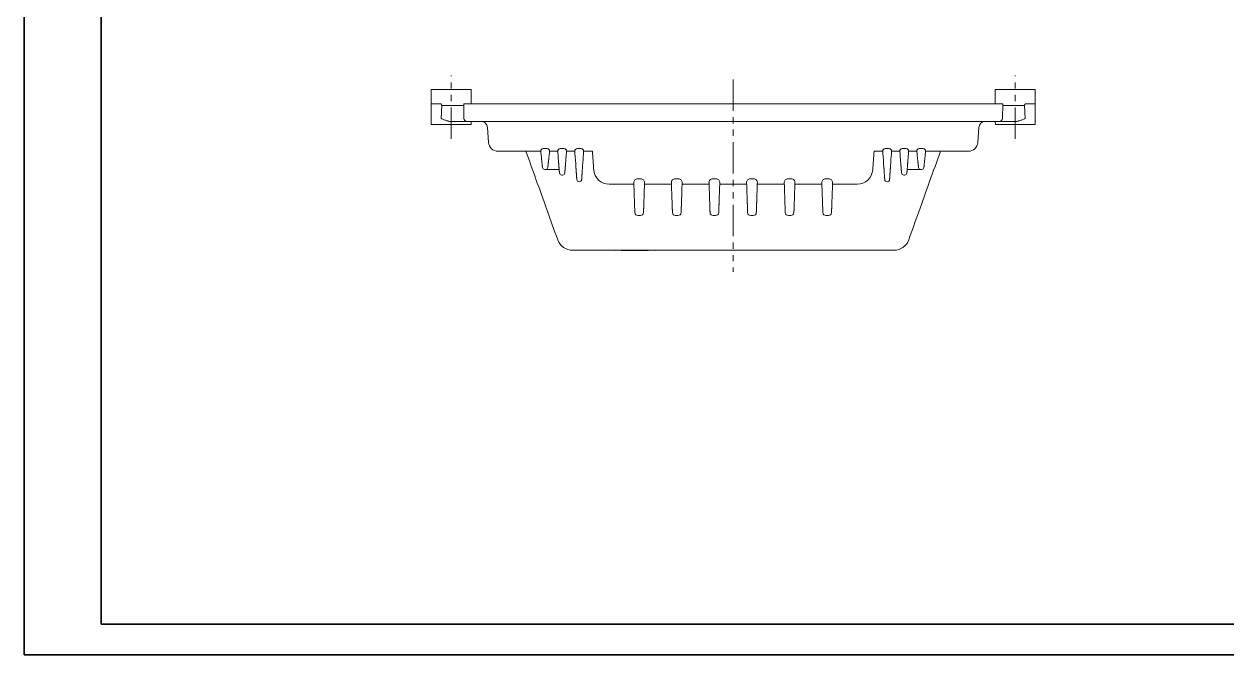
# Model space of a CAD drawing. Extents: x 2195 to 3022, y 1317 to 1901.
# Drawn here: x 2194.8 to 2578.7, y 1316.8 to 1518 of the extents above; entities that cross this region are included whole.
import ezdxf

# ---------------------------------------------------------------- set-up
doc = ezdxf.new("R2010")
doc.units = 0
doc.linetypes.add('PHANTOM', pattern=[20, 10, -2, 2, -2, 2, -2])
doc.layers.get('0').update_dxf_attribs({"lineweight": 13})
doc.layers.add('1', color=7, linetype='Continuous', true_color=0xffffff)
doc.layers.add('171', color=7, linetype='Continuous', true_color=0xffffff)
doc.layers.add('2', color=7, linetype='Continuous', lineweight=13)
doc.layers.add('3', color=7, linetype='Continuous', lineweight=13)

msp = doc.modelspace()

# ---------------------------------------------------------------- linework, layer by layer
for p, q in [((2328.15, 1492.03), (2327.88, 1487.92)), ((2514.07, 1492.03), (2514.34, 1487.92)), ((2360.51, 1478.3), (2361.72, 1478.3)), ((2365.93, 1478.29), (2367.13, 1478.29)), ((2371.38, 1478.29), (2372.58, 1478.29)), ((2469.64, 1478.29), (2470.85, 1478.29)), ((2475.09, 1478.29), (2476.3, 1478.29)), ((2480.51, 1478.3), (2481.72, 1478.3)), ((2390.59, 1468.66), (2391.63, 1468.66)), ((2402.59, 1468.66), (2403.63, 1468.66)), ((2414.59, 1468.66), (2415.63, 1468.66)), ((2426.59, 1468.66), (2427.63, 1468.66)), ((2438.59, 1468.66), (2439.63, 1468.66)), ((2450.59, 1468.66), (2451.63, 1468.66))]:
    msp.add_line(p, q)
for centre, radius, start, end in [((2360.51, 1477.5), 0.8, 89.992, 186), ((2361.72, 1477.5), 0.8, 354, 89.992), ((2365.93, 1477.49), 0.8, 90, 184.5), ((2367.13, 1477.49), 0.8, 355.5, 90), ((2371.38, 1477.49), 0.8, 90, 184), ((2372.58, 1477.49), 0.8, 356, 90), ((2469.64, 1477.49), 0.8, 90, 184), ((2470.85, 1477.49), 0.8, 356, 90), ((2475.09, 1477.49), 0.8, 90, 184.5), ((2476.3, 1477.49), 0.8, 355.5, 90), ((2480.51, 1477.5), 0.8, 90, 186), ((2481.72, 1477.5), 0.8, 354, 90), ((2390.59, 1467.46), 1.2, 90, 182), ((2391.63, 1467.46), 1.2, 358, 90), ((2402.59, 1467.46), 1.2, 90, 182), ((2403.63, 1467.46), 1.2, 358, 90), ((2414.59, 1467.46), 1.2, 90, 182), ((2415.63, 1467.46), 1.2, 358, 90), ((2426.59, 1467.46), 1.2, 90, 182), ((2427.63, 1467.46), 1.2, 358, 90), ((2438.59, 1467.46), 1.2, 90, 182), ((2439.63, 1467.46), 1.2, 358, 90), ((2450.59, 1467.46), 1.2, 90, 182), ((2451.63, 1467.46), 1.2, 358, 90)]:
    msp.add_arc(centre, radius, start, end)
at = {"layer": '1', "linetype": 'Continuous', "lineweight": 18}
for p, q in [((2324.75, 1497.13), (2324.71, 1492.53)), ((2337.47, 1497.13), (2324.75, 1497.13)), ((2337.51, 1492.53), (2337.47, 1497.13)), ((2504.75, 1497.13), (2504.71, 1492.53)), ((2517.47, 1497.13), (2504.75, 1497.13)), ((2517.51, 1492.53), (2517.47, 1497.13)), ((2324.71, 1492.53), (2324.77, 1485.93)), ((2324.71, 1492.53), (2327.86, 1492.53)), ((2334.62, 1492.03), (2328.15, 1492.03)), ((2334.62, 1492.03), (2335.12, 1492.03)), ((2335.11, 1492.53), (2345.11, 1492.53)), ((2335.11, 1492.53), (2335.15, 1487.92)), ((2345.11, 1492.53), (2497.11, 1492.53)), ((2497.11, 1492.53), (2507.11, 1492.53)), ((2507.11, 1492.53), (2507.07, 1487.92)), ((2507.11, 1492.03), (2507.6, 1492.03)), ((2514.07, 1492.03), (2507.6, 1492.03)), ((2517.51, 1492.53), (2514.36, 1492.53)), ((2517.46, 1485.93), (2517.51, 1492.53)), ((2324.77, 1485.93), (2337.46, 1485.93)), ((2336.15, 1486.93), (2331.33, 1486.93)), ((2336.15, 1486.93), (2345.11, 1486.93)), ((2337.46, 1485.93), (2337.46, 1486.93)), ((2497.11, 1486.93), (2345.11, 1486.93)), ((2506.07, 1486.93), (2497.11, 1486.93)), ((2504.76, 1486.93), (2504.77, 1485.93)), ((2504.77, 1485.93), (2517.46, 1485.93)), ((2510.9, 1486.93), (2506.07, 1486.93)), ((2342.74, 1485.07), (2343.08, 1480.22)), ((2499.14, 1480.22), (2499.48, 1485.07)), ((2346.07, 1477.43), (2347.61, 1477.43)), ((2494.61, 1477.43), (2496.15, 1477.43)), ((2365.59, 1471.63), (2361.23, 1471.63)), ((2481, 1471.63), (2476.64, 1471.63)), ((2383.41, 1445.81), (2383.41, 1445.87)), ((2385.38, 1445.84), (2383.41, 1445.81)), ((2385.38, 1445.79), (2385.38, 1445.87)), ((2393.93, 1445.79), (2385.38, 1445.79)), ((2393.93, 1445.79), (2393.93, 1445.87)), ((2395.91, 1445.81), (2393.93, 1445.84)), ((2395.91, 1445.81), (2395.91, 1445.87)), ((2472.41, 1445.87), (2472.41, 1445.87))]:
    msp.add_line(p, q, dxfattribs=at)
for centre, radius, start, end in [((2336.15, 1487.93), 1, 180.5, 270), ((2340.75, 1484.93), 2, 4, 90), ((2501.48, 1484.93), 2, 90, 176), ((2506.07, 1487.93), 1, 270, 359.5), ((2346.07, 1480.43), 3, 184, 270), ((2496.15, 1480.43), 3, 270, 356), ((2361, 1472.38), 0.75, 186, 270), ((2361.23, 1472.38), 0.75, 270, 354), ((2366.42, 1470.58), 0.75, 184.5, 270), ((2366.64, 1470.58), 0.75, 270, 355.5), ((2381.58, 1471.93), 5, 184, 270), ((2460.65, 1471.93), 5, 270, 356), ((2475.59, 1470.58), 0.75, 184.5, 270), ((2475.8, 1470.58), 0.75, 270, 355.5), ((2481, 1472.38), 0.75, 186, 270), ((2481.23, 1472.38), 0.75, 270, 354), ((2371.96, 1468.48), 0.75, 184, 270), ((2372, 1468.48), 0.75, 270, 356), ((2470.23, 1468.48), 0.75, 184, 270), ((2470.27, 1468.48), 0.75, 270, 356), ((2390.73, 1457.93), 1, 182, 270), ((2391.5, 1457.93), 1, 270, 358), ((2402.73, 1457.93), 1, 182, 270), ((2403.5, 1457.93), 1, 270, 358), ((2414.73, 1457.93), 1, 182, 270), ((2415.5, 1457.93), 1, 270, 358), ((2426.73, 1457.93), 1, 182, 270), ((2427.5, 1457.93), 1, 270, 358), ((2438.73, 1457.93), 1, 182, 270), ((2439.5, 1457.93), 1, 270, 358), ((2450.73, 1457.93), 1, 182, 270), ((2451.5, 1457.93), 1, 270, 358), ((2369.82, 1450.87), 5, 199.7362, 270), ((2472.41, 1450.87), 5, 270, 340.2638)]:
    msp.add_arc(centre, radius, start, end, dxfattribs=at)
for points, knots in [([(2327.86, 1492.53), (2327.87, 1492.53), (2327.89, 1492.52), (2327.9, 1492.52), (2327.91, 1492.51), (2327.92, 1492.51), (2327.92, 1492.51), (2327.94, 1492.49), (2327.95, 1492.49), (2327.96, 1492.47), (2327.97, 1492.46), (2327.99, 1492.43), (2328.01, 1492.41), (2328.03, 1492.36), (2328.04, 1492.34), (2328.06, 1492.29), (2328.07, 1492.27), (2328.09, 1492.22), (2328.1, 1492.2), (2328.12, 1492.13), (2328.14, 1492.08), (2328.15, 1492.03)], [0, 0, 0, 0, 0.0625, 0.0625, 0.09375, 0.09375, 0.125, 0.125, 0.1875, 0.1875, 0.25, 0.25, 0.375, 0.375, 0.5, 0.5, 0.625, 0.625, 0.75, 0.75, 1, 1, 1, 1]), ([(2514.07, 1492.03), (2514.09, 1492.08), (2514.1, 1492.13), (2514.13, 1492.2), (2514.14, 1492.22), (2514.15, 1492.27), (2514.16, 1492.29), (2514.18, 1492.34), (2514.2, 1492.36), (2514.22, 1492.41), (2514.23, 1492.43), (2514.26, 1492.46), (2514.26, 1492.47), (2514.28, 1492.49), (2514.29, 1492.49), (2514.3, 1492.51), (2514.31, 1492.51), (2514.32, 1492.51), (2514.32, 1492.52), (2514.33, 1492.52), (2514.34, 1492.52), (2514.35, 1492.53), (2514.36, 1492.53), (2514.36, 1492.53)], [0, 0, 0, 0, 0.25, 0.25, 0.375, 0.375, 0.5, 0.5, 0.625, 0.625, 0.75, 0.75, 0.8125, 0.8125, 0.875, 0.875, 0.90625, 0.90625, 0.9375, 0.9375, 0.96875, 0.96875, 1, 1, 1, 1]), ([(2331.33, 1486.93), (2331.25, 1486.93), (2331.17, 1486.93), (2331.01, 1486.94), (2330.93, 1486.95), (2330.7, 1486.97), (2330.55, 1487), (2330.32, 1487.04), (2330.24, 1487.06), (2330.09, 1487.1), (2330.02, 1487.12), (2329.79, 1487.18), (2329.65, 1487.22), (2329.36, 1487.32), (2329.22, 1487.36), (2328.94, 1487.47), (2328.8, 1487.52), (2328.53, 1487.63), (2328.4, 1487.69), (2328.2, 1487.77), (2328.14, 1487.8), (2328.04, 1487.85), (2327.99, 1487.87), (2327.95, 1487.89), (2327.92, 1487.9), (2327.9, 1487.91), (2327.88, 1487.92)], [0, 0, 0, 0, 0.0625, 0.0625, 0.125, 0.125, 0.25, 0.25, 0.3125, 0.3125, 0.375, 0.375, 0.5, 0.5, 0.625, 0.625, 0.75, 0.75, 0.875, 0.875, 0.9375, 0.9375, 0.96875, 0.984375, 0.984375, 1, 1, 1, 1]), ([(2510.9, 1486.93), (2510.98, 1486.93), (2511.06, 1486.93), (2511.21, 1486.94), (2511.29, 1486.95), (2511.52, 1486.97), (2511.68, 1487), (2511.91, 1487.04), (2511.98, 1487.06), (2512.13, 1487.1), (2512.21, 1487.12), (2512.43, 1487.18), (2512.58, 1487.22), (2512.87, 1487.32), (2513.01, 1487.36), (2513.29, 1487.47), (2513.42, 1487.52), (2513.69, 1487.63), (2513.82, 1487.69), (2514.02, 1487.77), (2514.09, 1487.8), (2514.18, 1487.85), (2514.21, 1487.86), (2514.26, 1487.88), (2514.28, 1487.89), (2514.31, 1487.9), (2514.33, 1487.91), (2514.34, 1487.92)], [0, 0, 0, 0, 0.0625, 0.0625, 0.125, 0.125, 0.25, 0.25, 0.3125, 0.3125, 0.375, 0.375, 0.5, 0.5, 0.625, 0.625, 0.75, 0.75, 0.875, 0.875, 0.9375, 0.9375, 0.96875, 0.96875, 0.984375, 0.984375, 1, 1, 1, 1]), ([(2347.61, 1477.43), (2349.61, 1477.43), (2351.61, 1477.43), (2353.72, 1477.43), (2353.82, 1477.43), (2355.86, 1477.43), (2357.78, 1477.43), (2359.71, 1477.43)], [0, 0, 0, 0, 0.495868, 0.495868, 0.521928, 0.521928, 1, 1, 1, 1]), ([(2354.98, 1477.43), (2356.04, 1474.46), (2357.11, 1471.49), (2360.49, 1462.07), (2362.8, 1455.63), (2365.11, 1449.19)], [0, 0, 0, 0, 0.315438, 0.315438, 1, 1, 1, 1]), ([(2359.71, 1477.41), (2359.74, 1477.21), (2359.76, 1477.01), (2359.8, 1476.62), (2359.82, 1476.44), (2359.84, 1476.25)], [0.4323087, 0.4323087, 0.4323087, 0.4323087, 0.7279872, 0.7279872, 1, 1, 1, 1]), ([(2359.84, 1476.25), (2359.84, 1476.18), (2359.85, 1476.12), (2359.86, 1475.99), (2359.87, 1475.92), (2359.89, 1475.72), (2359.92, 1475.46), (2359.96, 1475.09), (2359.98, 1474.84), (2360, 1474.69), (2360, 1474.66), (2360.01, 1474.6), (2360.01, 1474.57), (2360.02, 1474.48), (2360.03, 1474.43), (2360.05, 1474.26), (2360.07, 1474.03), (2360.09, 1473.83), (2360.11, 1473.63), (2360.12, 1473.54), (2360.14, 1473.35), (2360.15, 1473.27), (2360.17, 1473.1), (2360.18, 1472.95), (2360.2, 1472.82), (2360.21, 1472.73), (2360.21, 1472.7), (2360.21, 1472.66), (2360.22, 1472.65), (2360.22, 1472.62), (2360.22, 1472.56), (2360.23, 1472.46), (2360.24, 1472.4), (2360.25, 1472.35), (2360.25, 1472.33), (2360.25, 1472.31), (2360.25, 1472.31), (2360.25, 1472.31), (2360.25, 1472.3), (2360.25, 1472.3), (2360.25, 1472.3)], [0, 0, 0, 0, 0.03125, 0.03125, 0.0625, 0.0625, 0.125, 0.1875, 0.25, 0.25, 0.265625, 0.265625, 0.28125, 0.28125, 0.3125, 0.3125, 0.375, 0.4375, 0.4375, 0.5, 0.5, 0.5625, 0.5625, 0.625, 0.6875, 0.6875, 0.71875, 0.71875, 0.734375, 0.734375, 0.75, 0.8125, 0.875, 0.875, 0.9375, 0.9375, 0.953125, 0.953125, 0.96875, 1, 1, 1, 1]), ([(2362.39, 1476.25), (2362.38, 1476.18), (2362.38, 1476.12), (2362.36, 1475.99), (2362.35, 1475.92), (2362.33, 1475.72), (2362.31, 1475.46), (2362.27, 1475.09), (2362.24, 1474.84), (2362.23, 1474.69), (2362.22, 1474.66), (2362.22, 1474.6), (2362.21, 1474.57), (2362.2, 1474.48), (2362.2, 1474.43), (2362.18, 1474.26), (2362.16, 1474.03), (2362.13, 1473.83), (2362.11, 1473.63), (2362.1, 1473.54), (2362.08, 1473.35), (2362.08, 1473.27), (2362.06, 1473.1), (2362.04, 1472.95), (2362.03, 1472.82), (2362.02, 1472.73), (2362.02, 1472.7), (2362.01, 1472.66), (2362.01, 1472.65), (2362.01, 1472.62), (2362, 1472.56), (2361.99, 1472.46), (2361.98, 1472.4), (2361.98, 1472.35), (2361.98, 1472.33), (2361.98, 1472.31), (2361.98, 1472.31), (2361.97, 1472.31), (2361.97, 1472.3), (2361.97, 1472.3), (2361.97, 1472.3)], [0, 0, 0, 0, 0.031245, 0.031245, 0.06249, 0.06249, 0.12498, 0.187471, 0.249961, 0.249961, 0.265583, 0.265583, 0.281206, 0.281206, 0.312451, 0.312451, 0.374941, 0.437432, 0.437432, 0.499922, 0.499922, 0.562412, 0.562412, 0.624902, 0.687392, 0.687392, 0.718638, 0.718638, 0.73426, 0.73426, 0.749883, 0.812373, 0.874863, 0.874863, 0.937353, 0.937353, 0.952976, 0.952976, 0.968598, 1, 1, 1, 1]), ([(2365.13, 1477.43), (2365.15, 1477.22), (2365.16, 1477.01), (2365.24, 1476.03), (2365.3, 1475.25), (2365.36, 1474.47)], [0.2256637, 0.2256637, 0.2256637, 0.2256637, 0.3901806, 0.3901806, 1, 1, 1, 1]), ([(2365.36, 1474.47), (2365.37, 1474.4), (2365.37, 1474.34), (2365.38, 1474.2), (2365.39, 1474.14), (2365.4, 1473.94), (2365.42, 1473.68), (2365.45, 1473.3), (2365.47, 1473.06), (2365.49, 1472.91), (2365.49, 1472.88), (2365.49, 1472.82), (2365.49, 1472.79), (2365.5, 1472.7), (2365.51, 1472.64), (2365.52, 1472.47), (2365.54, 1472.25), (2365.55, 1472.05), (2365.57, 1471.85), (2365.58, 1471.75), (2365.59, 1471.57), (2365.6, 1471.48), (2365.61, 1471.32), (2365.62, 1471.17), (2365.63, 1471.04), (2365.64, 1470.95), (2365.64, 1470.92), (2365.64, 1470.88), (2365.65, 1470.87), (2365.65, 1470.84), (2365.65, 1470.78), (2365.66, 1470.68), (2365.67, 1470.62), (2365.67, 1470.57), (2365.67, 1470.55), (2365.67, 1470.53), (2365.67, 1470.53), (2365.67, 1470.53), (2365.67, 1470.52), (2365.67, 1470.52), (2365.67, 1470.52)], [0, 0, 0, 0, 0.031264, 0.031264, 0.062529, 0.062529, 0.125057, 0.187586, 0.250115, 0.250115, 0.265747, 0.265747, 0.281379, 0.281379, 0.312643, 0.312643, 0.375172, 0.437701, 0.437701, 0.500229, 0.500229, 0.562758, 0.562758, 0.625287, 0.687815, 0.687815, 0.71908, 0.71908, 0.734712, 0.734712, 0.750344, 0.812873, 0.875401, 0.875401, 0.93793, 0.93793, 0.953562, 0.953562, 0.969194, 1, 1, 1, 1]), ([(2367.7, 1474.47), (2367.69, 1474.4), (2367.69, 1474.34), (2367.68, 1474.2), (2367.67, 1474.14), (2367.66, 1473.94), (2367.63, 1473.68), (2367.61, 1473.3), (2367.59, 1473.06), (2367.57, 1472.91), (2367.57, 1472.88), (2367.57, 1472.82), (2367.56, 1472.79), (2367.56, 1472.7), (2367.55, 1472.64), (2367.54, 1472.47), (2367.52, 1472.25), (2367.51, 1472.05), (2367.49, 1471.85), (2367.48, 1471.75), (2367.47, 1471.57), (2367.46, 1471.48), (2367.45, 1471.32), (2367.44, 1471.17), (2367.43, 1471.04), (2367.42, 1470.95), (2367.42, 1470.92), (2367.41, 1470.88), (2367.41, 1470.87), (2367.41, 1470.84), (2367.41, 1470.78), (2367.4, 1470.68), (2367.39, 1470.62), (2367.39, 1470.57), (2367.39, 1470.55), (2367.39, 1470.53), (2367.39, 1470.53), (2367.39, 1470.52), (2367.39, 1470.52), (2367.39, 1470.52)], [0, 0, 0, 0, 0.031264, 0.031264, 0.062529, 0.062529, 0.125057, 0.187586, 0.250114, 0.250114, 0.265747, 0.265747, 0.281379, 0.281379, 0.312643, 0.312643, 0.375172, 0.4377, 0.4377, 0.500229, 0.500229, 0.562758, 0.562758, 0.625286, 0.687815, 0.687815, 0.719079, 0.719079, 0.734711, 0.734711, 0.750343, 0.812872, 0.875401, 0.875401, 0.937929, 0.937929, 0.969194, 0.969194, 1, 1, 1, 1]), ([(2367.7, 1474.47), (2367.74, 1474.97), (2367.78, 1475.47), (2367.85, 1476.45), (2367.89, 1476.94), (2367.93, 1477.43)], [0, 0, 0, 0, 0.3901806, 0.3901806, 0.7743363, 0.7743363, 0.7743363, 0.7743363]), ([(2370.58, 1477.44), (2370.59, 1477.23), (2370.61, 1477.01), (2370.72, 1475.33), (2370.83, 1473.85), (2370.93, 1472.38)], [0.1446538, 0.1446538, 0.1446538, 0.1446538, 0.252309, 0.252309, 1, 1, 1, 1]), ([(2373.02, 1472.38), (2373.06, 1472.88), (2373.09, 1473.37), (2373.21, 1475.06), (2373.3, 1476.25), (2373.38, 1477.44)], [0, 0, 0, 0, 0.252309, 0.252309, 0.8553462, 0.8553462, 0.8553462, 0.8553462]), ([(2468.85, 1477.44), (2468.86, 1477.23), (2468.88, 1477.01), (2468.99, 1475.33), (2469.1, 1473.85), (2469.2, 1472.38)], [0.1446538, 0.1446538, 0.1446538, 0.1446538, 0.252309, 0.252309, 1, 1, 1, 1]), ([(2471.29, 1472.38), (2471.33, 1472.88), (2471.36, 1473.37), (2471.48, 1475.06), (2471.57, 1476.25), (2471.65, 1477.44)], [0, 0, 0, 0, 0.252309, 0.252309, 0.8553462, 0.8553462, 0.8553462, 0.8553462]), ([(2474.3, 1477.43), (2474.31, 1477.22), (2474.33, 1477.01), (2474.41, 1476.03), (2474.47, 1475.25), (2474.53, 1474.47)], [0.2256637, 0.2256637, 0.2256637, 0.2256637, 0.3901806, 0.3901806, 1, 1, 1, 1]), ([(2474.53, 1474.47), (2474.53, 1474.4), (2474.54, 1474.34), (2474.55, 1474.2), (2474.55, 1474.14), (2474.57, 1473.94), (2474.59, 1473.68), (2474.62, 1473.3), (2474.64, 1473.06), (2474.65, 1472.91), (2474.65, 1472.88), (2474.66, 1472.82), (2474.66, 1472.79), (2474.67, 1472.7), (2474.67, 1472.64), (2474.69, 1472.47), (2474.7, 1472.25), (2474.72, 1472.05), (2474.73, 1471.85), (2474.74, 1471.75), (2474.76, 1471.57), (2474.76, 1471.48), (2474.78, 1471.32), (2474.79, 1471.17), (2474.8, 1471.04), (2474.81, 1470.95), (2474.81, 1470.92), (2474.81, 1470.88), (2474.81, 1470.87), (2474.81, 1470.84), (2474.82, 1470.78), (2474.83, 1470.68), (2474.83, 1470.62), (2474.84, 1470.57), (2474.84, 1470.55), (2474.84, 1470.53), (2474.84, 1470.53), (2474.84, 1470.53), (2474.84, 1470.52), (2474.84, 1470.52), (2474.84, 1470.52)], [0, 0, 0, 0, 0.031264, 0.031264, 0.062529, 0.062529, 0.125057, 0.187586, 0.250115, 0.250115, 0.265747, 0.265747, 0.281379, 0.281379, 0.312643, 0.312643, 0.375172, 0.437701, 0.437701, 0.500229, 0.500229, 0.562758, 0.562758, 0.625287, 0.687815, 0.687815, 0.71908, 0.71908, 0.734712, 0.734712, 0.750344, 0.812873, 0.875401, 0.875401, 0.93793, 0.93793, 0.953562, 0.953562, 0.969194, 1, 1, 1, 1]), ([(2476.86, 1474.47), (2476.86, 1474.4), (2476.85, 1474.34), (2476.84, 1474.2), (2476.84, 1474.14), (2476.82, 1473.94), (2476.8, 1473.68), (2476.77, 1473.3), (2476.75, 1473.06), (2476.74, 1472.91), (2476.74, 1472.88), (2476.73, 1472.82), (2476.73, 1472.79), (2476.72, 1472.7), (2476.72, 1472.64), (2476.71, 1472.47), (2476.69, 1472.25), (2476.67, 1472.05), (2476.66, 1471.85), (2476.65, 1471.75), (2476.63, 1471.57), (2476.63, 1471.48), (2476.62, 1471.32), (2476.6, 1471.17), (2476.59, 1471.04), (2476.59, 1470.95), (2476.58, 1470.92), (2476.58, 1470.88), (2476.58, 1470.87), (2476.58, 1470.84), (2476.57, 1470.78), (2476.56, 1470.68), (2476.56, 1470.62), (2476.56, 1470.57), (2476.55, 1470.55), (2476.55, 1470.53), (2476.55, 1470.53), (2476.55, 1470.52), (2476.55, 1470.52), (2476.55, 1470.52)], [0, 0, 0, 0, 0.031264, 0.031264, 0.062529, 0.062529, 0.125057, 0.187586, 0.250114, 0.250114, 0.265747, 0.265747, 0.281379, 0.281379, 0.312643, 0.312643, 0.375172, 0.4377, 0.4377, 0.500229, 0.500229, 0.562758, 0.562758, 0.625286, 0.687815, 0.687815, 0.719079, 0.719079, 0.734711, 0.734711, 0.750343, 0.812872, 0.875401, 0.875401, 0.937929, 0.937929, 0.969194, 0.969194, 1, 1, 1, 1]), ([(2476.86, 1474.47), (2476.9, 1474.97), (2476.94, 1475.47), (2477.02, 1476.45), (2477.06, 1476.94), (2477.1, 1477.43)], [0, 0, 0, 0, 0.3901806, 0.3901806, 0.7743363, 0.7743363, 0.7743363, 0.7743363]), ([(2477.12, 1449.19), (2478.18, 1452.15), (2479.25, 1455.12), (2482.62, 1464.54), (2484.94, 1470.98), (2487.25, 1477.43)], [0, 0, 0, 0, 0.315438, 0.315438, 1, 1, 1, 1]), ([(2479.71, 1477.41), (2479.74, 1477.21), (2479.76, 1477.01), (2479.8, 1476.62), (2479.82, 1476.44), (2479.84, 1476.25)], [0.4322477, 0.4322477, 0.4322477, 0.4322477, 0.7279872, 0.7279872, 1, 1, 1, 1]), ([(2479.84, 1476.25), (2479.84, 1476.18), (2479.85, 1476.12), (2479.86, 1475.99), (2479.87, 1475.92), (2479.89, 1475.72), (2479.92, 1475.46), (2479.96, 1475.09), (2479.98, 1474.84), (2480, 1474.69), (2480, 1474.66), (2480.01, 1474.6), (2480.01, 1474.57), (2480.02, 1474.48), (2480.03, 1474.43), (2480.05, 1474.26), (2480.07, 1474.03), (2480.09, 1473.83), (2480.11, 1473.63), (2480.12, 1473.54), (2480.14, 1473.35), (2480.15, 1473.27), (2480.17, 1473.1), (2480.18, 1472.95), (2480.2, 1472.82), (2480.21, 1472.73), (2480.21, 1472.7), (2480.21, 1472.66), (2480.22, 1472.65), (2480.22, 1472.62), (2480.22, 1472.56), (2480.23, 1472.46), (2480.24, 1472.4), (2480.25, 1472.35), (2480.25, 1472.33), (2480.25, 1472.31), (2480.25, 1472.31), (2480.25, 1472.31), (2480.25, 1472.3), (2480.25, 1472.3), (2480.25, 1472.3)], [0, 0, 0, 0, 0.03125, 0.03125, 0.0625, 0.0625, 0.125, 0.1875, 0.25, 0.25, 0.265625, 0.265625, 0.28125, 0.28125, 0.3125, 0.3125, 0.375, 0.4375, 0.4375, 0.5, 0.5, 0.5625, 0.5625, 0.625, 0.6875, 0.6875, 0.71875, 0.71875, 0.734375, 0.734375, 0.75, 0.8125, 0.875, 0.875, 0.9375, 0.9375, 0.953125, 0.953125, 0.96875, 1, 1, 1, 1]), ([(2482.39, 1476.25), (2482.38, 1476.18), (2482.38, 1476.12), (2482.36, 1475.99), (2482.35, 1475.92), (2482.33, 1475.72), (2482.31, 1475.46), (2482.27, 1475.09), (2482.24, 1474.84), (2482.23, 1474.69), (2482.22, 1474.66), (2482.22, 1474.6), (2482.21, 1474.57), (2482.2, 1474.48), (2482.2, 1474.43), (2482.18, 1474.26), (2482.16, 1474.03), (2482.13, 1473.83), (2482.11, 1473.63), (2482.1, 1473.54), (2482.08, 1473.35), (2482.08, 1473.27), (2482.06, 1473.1), (2482.04, 1472.95), (2482.03, 1472.82), (2482.02, 1472.73), (2482.02, 1472.7), (2482.01, 1472.66), (2482.01, 1472.65), (2482.01, 1472.62), (2482, 1472.56), (2481.99, 1472.46), (2481.98, 1472.4), (2481.98, 1472.35), (2481.98, 1472.33), (2481.98, 1472.31), (2481.98, 1472.31), (2481.97, 1472.31), (2481.97, 1472.3), (2481.97, 1472.3), (2481.97, 1472.3)], [0, 0, 0, 0, 0.03125, 0.03125, 0.0625, 0.0625, 0.125, 0.1875, 0.25, 0.25, 0.265625, 0.265625, 0.28125, 0.28125, 0.3125, 0.3125, 0.375, 0.4375, 0.4375, 0.5, 0.5, 0.5625, 0.5625, 0.625, 0.6875, 0.6875, 0.71875, 0.71875, 0.734375, 0.734375, 0.75, 0.8125, 0.875, 0.875, 0.9375, 0.9375, 0.953125, 0.953125, 0.96875, 1, 1, 1, 1]), ([(2482.51, 1477.43), (2484.51, 1477.43), (2486.51, 1477.43), (2490.55, 1477.43), (2492.58, 1477.43), (2494.61, 1477.43)], [0, 0, 0, 0, 0.495868, 0.495868, 1, 1, 1, 1]), ([(2361.23, 1471.63), (2361.19, 1471.63), (2361.15, 1471.63), (2361.07, 1471.63), (2361.04, 1471.63), (2361, 1471.63)], [0, 0, 0, 0, 0.5, 0.5, 1, 1, 1, 1]), ([(2370.93, 1472.38), (2370.94, 1472.31), (2370.94, 1472.24), (2370.95, 1472.11), (2370.95, 1472.04), (2370.97, 1471.85), (2370.99, 1471.59), (2371.01, 1471.21), (2371.03, 1470.97), (2371.04, 1470.82), (2371.04, 1470.79), (2371.05, 1470.73), (2371.05, 1470.7), (2371.05, 1470.61), (2371.06, 1470.55), (2371.07, 1470.38), (2371.09, 1470.16), (2371.1, 1469.95), (2371.11, 1469.75), (2371.12, 1469.66), (2371.13, 1469.48), (2371.14, 1469.39), (2371.15, 1469.23), (2371.16, 1469.08), (2371.17, 1468.95), (2371.18, 1468.85), (2371.18, 1468.83), (2371.18, 1468.78), (2371.18, 1468.77), (2371.18, 1468.75), (2371.19, 1468.68), (2371.2, 1468.59), (2371.2, 1468.52), (2371.2, 1468.47), (2371.21, 1468.46), (2371.21, 1468.44), (2371.21, 1468.43), (2371.21, 1468.43), (2371.21, 1468.42), (2371.21, 1468.42)], [0, 0, 0, 0, 0.031264, 0.031264, 0.062529, 0.062529, 0.125058, 0.187587, 0.250116, 0.250116, 0.265748, 0.265748, 0.28138, 0.28138, 0.312645, 0.312645, 0.375174, 0.437703, 0.437703, 0.500232, 0.500232, 0.56276, 0.56276, 0.625289, 0.687818, 0.687818, 0.719083, 0.719083, 0.734715, 0.734715, 0.750347, 0.812876, 0.875405, 0.875405, 0.937934, 0.937934, 0.969199, 0.969199, 1, 1, 1, 1]), ([(2373.02, 1472.38), (2373.02, 1472.31), (2373.02, 1472.24), (2373.01, 1472.11), (2373, 1472.04), (2372.99, 1471.85), (2372.97, 1471.59), (2372.94, 1471.21), (2372.93, 1470.97), (2372.92, 1470.82), (2372.91, 1470.79), (2372.91, 1470.73), (2372.91, 1470.7), (2372.9, 1470.61), (2372.9, 1470.55), (2372.89, 1470.38), (2372.87, 1470.16), (2372.86, 1469.95), (2372.84, 1469.75), (2372.83, 1469.66), (2372.82, 1469.48), (2372.82, 1469.39), (2372.8, 1469.23), (2372.79, 1469.08), (2372.78, 1468.95), (2372.78, 1468.85), (2372.78, 1468.83), (2372.77, 1468.78), (2372.77, 1468.77), (2372.77, 1468.75), (2372.77, 1468.68), (2372.76, 1468.59), (2372.76, 1468.52), (2372.75, 1468.47), (2372.75, 1468.46), (2372.75, 1468.44), (2372.75, 1468.43), (2372.75, 1468.43), (2372.75, 1468.42), (2372.75, 1468.42)], [0, 0, 0, 0, 0.031264, 0.031264, 0.062529, 0.062529, 0.125058, 0.187587, 0.250116, 0.250116, 0.265748, 0.265748, 0.28138, 0.28138, 0.312645, 0.312645, 0.375174, 0.437703, 0.437703, 0.500232, 0.500232, 0.56276, 0.56276, 0.625289, 0.687818, 0.687818, 0.719083, 0.719083, 0.734715, 0.734715, 0.750347, 0.812876, 0.875405, 0.875405, 0.937934, 0.937934, 0.969199, 0.969199, 1, 1, 1, 1]), ([(2469.2, 1472.38), (2469.21, 1472.31), (2469.21, 1472.24), (2469.22, 1472.11), (2469.22, 1472.04), (2469.24, 1471.85), (2469.26, 1471.59), (2469.28, 1471.21), (2469.3, 1470.97), (2469.31, 1470.82), (2469.31, 1470.79), (2469.32, 1470.73), (2469.32, 1470.7), (2469.32, 1470.61), (2469.33, 1470.55), (2469.34, 1470.38), (2469.36, 1470.16), (2469.37, 1469.95), (2469.38, 1469.75), (2469.39, 1469.66), (2469.4, 1469.48), (2469.41, 1469.39), (2469.42, 1469.23), (2469.43, 1469.08), (2469.44, 1468.95), (2469.45, 1468.85), (2469.45, 1468.83), (2469.45, 1468.78), (2469.45, 1468.77), (2469.45, 1468.75), (2469.46, 1468.68), (2469.47, 1468.59), (2469.47, 1468.52), (2469.47, 1468.47), (2469.47, 1468.46), (2469.48, 1468.44), (2469.48, 1468.43), (2469.48, 1468.43), (2469.48, 1468.42), (2469.48, 1468.42)], [0, 0, 0, 0, 0.031264, 0.031264, 0.062529, 0.062529, 0.125058, 0.187587, 0.250116, 0.250116, 0.265748, 0.265748, 0.28138, 0.28138, 0.312645, 0.312645, 0.375174, 0.437703, 0.437703, 0.500232, 0.500232, 0.562761, 0.562761, 0.625289, 0.687818, 0.687818, 0.719083, 0.719083, 0.734715, 0.734715, 0.750347, 0.812876, 0.875405, 0.875405, 0.937934, 0.937934, 0.969199, 0.969199, 1, 1, 1, 1]), ([(2471.29, 1472.38), (2471.29, 1472.31), (2471.29, 1472.24), (2471.28, 1472.11), (2471.27, 1472.04), (2471.26, 1471.85), (2471.24, 1471.59), (2471.21, 1471.21), (2471.2, 1470.97), (2471.19, 1470.82), (2471.18, 1470.79), (2471.18, 1470.73), (2471.18, 1470.7), (2471.17, 1470.61), (2471.17, 1470.55), (2471.15, 1470.38), (2471.14, 1470.16), (2471.12, 1469.95), (2471.11, 1469.75), (2471.1, 1469.66), (2471.09, 1469.48), (2471.09, 1469.39), (2471.07, 1469.23), (2471.06, 1469.08), (2471.05, 1468.95), (2471.05, 1468.85), (2471.05, 1468.83), (2471.04, 1468.78), (2471.04, 1468.77), (2471.04, 1468.75), (2471.04, 1468.68), (2471.03, 1468.59), (2471.03, 1468.52), (2471.02, 1468.47), (2471.02, 1468.46), (2471.02, 1468.44), (2471.02, 1468.43), (2471.02, 1468.43), (2471.02, 1468.42), (2471.02, 1468.42)], [0, 0, 0, 0, 0.031264, 0.031264, 0.062529, 0.062529, 0.125058, 0.187587, 0.250116, 0.250116, 0.265748, 0.265748, 0.28138, 0.28138, 0.312645, 0.312645, 0.375174, 0.437703, 0.437703, 0.500232, 0.500232, 0.56276, 0.56276, 0.625289, 0.687818, 0.687818, 0.719083, 0.719083, 0.734715, 0.734715, 0.750347, 0.812876, 0.875405, 0.875405, 0.937934, 0.937934, 0.969199, 0.969199, 1, 1, 1, 1]), ([(2389.61, 1461.15), (2389.59, 1461.81), (2389.57, 1462.48), (2389.5, 1464.57), (2389.45, 1465.99), (2389.4, 1467.42)], [0, 0, 0, 0, 0.2654877, 0.2654877, 0.8346454, 0.8346454, 0.8346454, 0.8346454]), ([(2392.83, 1467.42), (2392.82, 1467.17), (2392.81, 1466.91), (2392.74, 1464.82), (2392.68, 1462.99), (2392.61, 1461.15)], [0.1653546, 0.1653546, 0.1653546, 0.1653546, 0.2654877, 0.2654877, 1, 1, 1, 1]), ([(2401.61, 1461.15), (2401.59, 1461.81), (2401.57, 1462.48), (2401.5, 1464.57), (2401.45, 1465.99), (2401.4, 1467.42)], [0, 0, 0, 0, 0.2654877, 0.2654877, 0.8346454, 0.8346454, 0.8346454, 0.8346454]), ([(2404.83, 1467.42), (2404.82, 1467.17), (2404.81, 1466.91), (2404.74, 1464.82), (2404.68, 1462.99), (2404.61, 1461.15)], [0.1653546, 0.1653546, 0.1653546, 0.1653546, 0.2654877, 0.2654877, 1, 1, 1, 1]), ([(2413.61, 1461.15), (2413.59, 1461.81), (2413.57, 1462.48), (2413.5, 1464.57), (2413.45, 1465.99), (2413.4, 1467.42)], [0, 0, 0, 0, 0.2654877, 0.2654877, 0.8346454, 0.8346454, 0.8346454, 0.8346454]), ([(2416.83, 1467.42), (2416.82, 1467.17), (2416.81, 1466.91), (2416.74, 1464.82), (2416.68, 1462.99), (2416.61, 1461.15)], [0.1653546, 0.1653546, 0.1653546, 0.1653546, 0.2654877, 0.2654877, 1, 1, 1, 1]), ([(2425.61, 1461.15), (2425.59, 1461.81), (2425.57, 1462.48), (2425.5, 1464.57), (2425.45, 1465.99), (2425.4, 1467.42)], [0, 0, 0, 0, 0.2654877, 0.2654877, 0.8346454, 0.8346454, 0.8346454, 0.8346454]), ([(2428.83, 1467.42), (2428.82, 1467.17), (2428.81, 1466.91), (2428.74, 1464.82), (2428.68, 1462.99), (2428.61, 1461.15)], [0.1653546, 0.1653546, 0.1653546, 0.1653546, 0.2654877, 0.2654877, 1, 1, 1, 1]), ([(2437.61, 1461.15), (2437.59, 1461.81), (2437.57, 1462.48), (2437.5, 1464.57), (2437.45, 1465.99), (2437.4, 1467.42)], [0, 0, 0, 0, 0.2654877, 0.2654877, 0.8346454, 0.8346454, 0.8346454, 0.8346454]), ([(2440.83, 1467.42), (2440.82, 1467.17), (2440.81, 1466.91), (2440.74, 1464.82), (2440.68, 1462.99), (2440.61, 1461.15)], [0.1653546, 0.1653546, 0.1653546, 0.1653546, 0.2654877, 0.2654877, 1, 1, 1, 1]), ([(2449.61, 1461.15), (2449.59, 1461.81), (2449.57, 1462.48), (2449.5, 1464.57), (2449.45, 1465.99), (2449.4, 1467.42)], [0, 0, 0, 0, 0.2654877, 0.2654877, 0.8346454, 0.8346454, 0.8346454, 0.8346454]), ([(2452.83, 1467.42), (2452.82, 1467.17), (2452.81, 1466.91), (2452.74, 1464.82), (2452.68, 1462.99), (2452.61, 1461.15)], [0.1653546, 0.1653546, 0.1653546, 0.1653546, 0.2654877, 0.2654877, 1, 1, 1, 1]), ([(2389.73, 1457.89), (2389.73, 1457.89), (2389.73, 1457.89), (2389.73, 1457.9), (2389.73, 1457.9), (2389.73, 1457.92), (2389.73, 1457.95), (2389.72, 1458.02), (2389.72, 1458.1), (2389.72, 1458.15), (2389.72, 1458.16), (2389.72, 1458.18), (2389.72, 1458.19), (2389.72, 1458.22), (2389.72, 1458.25), (2389.71, 1458.32), (2389.71, 1458.43), (2389.7, 1458.62), (2389.7, 1458.76), (2389.69, 1458.91), (2389.69, 1459.06), (2389.68, 1459.32), (2389.67, 1459.5), (2389.67, 1459.64), (2389.67, 1459.69), (2389.66, 1459.76), (2389.66, 1459.79), (2389.66, 1459.84), (2389.66, 1459.96), (2389.65, 1460.19), (2389.64, 1460.5), (2389.63, 1460.71), (2389.62, 1460.87), (2389.62, 1460.93), (2389.62, 1461.04), (2389.62, 1461.09), (2389.61, 1461.15)], [0, 0, 0, 0, 0.03125, 0.03125, 0.0625, 0.0625, 0.125, 0.1875, 0.25, 0.25, 0.265625, 0.265625, 0.28125, 0.28125, 0.3125, 0.3125, 0.375, 0.4375, 0.5, 0.5, 0.5625, 0.625, 0.6875, 0.6875, 0.71875, 0.71875, 0.734375, 0.734375, 0.75, 0.8125, 0.875, 0.9375, 0.9375, 0.96875, 0.96875, 1, 1, 1, 1]), ([(2392.61, 1461.15), (2392.61, 1461.09), (2392.61, 1461.04), (2392.6, 1460.93), (2392.6, 1460.87), (2392.6, 1460.71), (2392.59, 1460.5), (2392.58, 1460.19), (2392.57, 1459.98), (2392.57, 1459.86), (2392.57, 1459.84), (2392.56, 1459.79), (2392.56, 1459.76), (2392.56, 1459.69), (2392.56, 1459.64), (2392.55, 1459.5), (2392.55, 1459.32), (2392.54, 1459.15), (2392.54, 1458.99), (2392.53, 1458.91), (2392.53, 1458.76), (2392.52, 1458.62), (2392.52, 1458.43), (2392.51, 1458.32), (2392.51, 1458.25), (2392.51, 1458.22), (2392.51, 1458.19), (2392.51, 1458.18), (2392.51, 1458.16), (2392.5, 1458.1), (2392.5, 1458.02), (2392.5, 1457.95), (2392.5, 1457.92), (2392.5, 1457.9), (2392.5, 1457.9), (2392.5, 1457.89), (2392.5, 1457.89), (2392.5, 1457.89)], [0, 0, 0, 0, 0.031264, 0.031264, 0.062529, 0.062529, 0.125058, 0.187587, 0.250116, 0.250116, 0.265748, 0.265748, 0.28138, 0.28138, 0.312645, 0.312645, 0.375174, 0.437703, 0.437703, 0.500232, 0.500232, 0.562761, 0.625289, 0.687818, 0.687818, 0.719083, 0.719083, 0.734715, 0.734715, 0.750347, 0.812876, 0.875405, 0.937934, 0.937934, 0.969199, 0.969199, 1, 1, 1, 1]), ([(2401.73, 1457.89), (2401.73, 1457.89), (2401.73, 1457.89), (2401.73, 1457.9), (2401.73, 1457.9), (2401.73, 1457.92), (2401.73, 1457.95), (2401.72, 1458.02), (2401.72, 1458.1), (2401.72, 1458.15), (2401.72, 1458.16), (2401.72, 1458.18), (2401.72, 1458.19), (2401.72, 1458.22), (2401.72, 1458.25), (2401.71, 1458.32), (2401.71, 1458.43), (2401.7, 1458.62), (2401.7, 1458.76), (2401.69, 1458.91), (2401.69, 1459.06), (2401.68, 1459.32), (2401.67, 1459.5), (2401.67, 1459.64), (2401.67, 1459.69), (2401.66, 1459.76), (2401.66, 1459.79), (2401.66, 1459.84), (2401.66, 1459.96), (2401.65, 1460.19), (2401.64, 1460.5), (2401.63, 1460.71), (2401.62, 1460.87), (2401.62, 1460.93), (2401.62, 1461.04), (2401.62, 1461.09), (2401.61, 1461.15)], [0, 0, 0, 0, 0.03125, 0.03125, 0.0625, 0.0625, 0.125, 0.1875, 0.25, 0.25, 0.265625, 0.265625, 0.28125, 0.28125, 0.3125, 0.3125, 0.375, 0.4375, 0.5, 0.5, 0.5625, 0.625, 0.6875, 0.6875, 0.71875, 0.71875, 0.734375, 0.734375, 0.75, 0.8125, 0.875, 0.9375, 0.9375, 0.96875, 0.96875, 1, 1, 1, 1]), ([(2404.61, 1461.15), (2404.61, 1461.09), (2404.61, 1461.04), (2404.6, 1460.93), (2404.6, 1460.87), (2404.6, 1460.71), (2404.59, 1460.5), (2404.58, 1460.19), (2404.57, 1459.98), (2404.57, 1459.86), (2404.57, 1459.84), (2404.56, 1459.79), (2404.56, 1459.76), (2404.56, 1459.69), (2404.56, 1459.64), (2404.55, 1459.5), (2404.55, 1459.32), (2404.54, 1459.15), (2404.54, 1458.99), (2404.53, 1458.91), (2404.53, 1458.76), (2404.52, 1458.62), (2404.52, 1458.43), (2404.51, 1458.32), (2404.51, 1458.25), (2404.51, 1458.22), (2404.51, 1458.19), (2404.51, 1458.18), (2404.51, 1458.16), (2404.5, 1458.1), (2404.5, 1458.02), (2404.5, 1457.95), (2404.5, 1457.92), (2404.5, 1457.9), (2404.5, 1457.9), (2404.5, 1457.89), (2404.5, 1457.89), (2404.5, 1457.89)], [0, 0, 0, 0, 0.031264, 0.031264, 0.062529, 0.062529, 0.125058, 0.187587, 0.250116, 0.250116, 0.265748, 0.265748, 0.28138, 0.28138, 0.312645, 0.312645, 0.375174, 0.437703, 0.437703, 0.500232, 0.500232, 0.562761, 0.625289, 0.687818, 0.687818, 0.719083, 0.719083, 0.734715, 0.734715, 0.750347, 0.812876, 0.875405, 0.937934, 0.937934, 0.969199, 0.969199, 1, 1, 1, 1]), ([(2413.73, 1457.89), (2413.73, 1457.89), (2413.73, 1457.89), (2413.73, 1457.9), (2413.73, 1457.9), (2413.73, 1457.92), (2413.73, 1457.95), (2413.72, 1458.02), (2413.72, 1458.1), (2413.72, 1458.15), (2413.72, 1458.16), (2413.72, 1458.18), (2413.72, 1458.19), (2413.72, 1458.22), (2413.72, 1458.25), (2413.71, 1458.32), (2413.71, 1458.43), (2413.7, 1458.62), (2413.7, 1458.76), (2413.69, 1458.91), (2413.69, 1459.06), (2413.68, 1459.32), (2413.67, 1459.5), (2413.67, 1459.64), (2413.67, 1459.69), (2413.66, 1459.76), (2413.66, 1459.79), (2413.66, 1459.84), (2413.66, 1459.96), (2413.65, 1460.19), (2413.64, 1460.5), (2413.63, 1460.71), (2413.62, 1460.87), (2413.62, 1460.93), (2413.62, 1461.04), (2413.62, 1461.09), (2413.61, 1461.15)], [0, 0, 0, 0, 0.03125, 0.03125, 0.0625, 0.0625, 0.125, 0.1875, 0.25, 0.25, 0.265625, 0.265625, 0.28125, 0.28125, 0.3125, 0.3125, 0.375, 0.4375, 0.5, 0.5, 0.5625, 0.625, 0.6875, 0.6875, 0.71875, 0.71875, 0.734375, 0.734375, 0.75, 0.8125, 0.875, 0.9375, 0.9375, 0.96875, 0.96875, 1, 1, 1, 1]), ([(2416.61, 1461.15), (2416.61, 1461.09), (2416.61, 1461.04), (2416.6, 1460.93), (2416.6, 1460.87), (2416.6, 1460.71), (2416.59, 1460.5), (2416.58, 1460.19), (2416.57, 1459.98), (2416.57, 1459.86), (2416.57, 1459.84), (2416.56, 1459.79), (2416.56, 1459.76), (2416.56, 1459.69), (2416.56, 1459.64), (2416.55, 1459.5), (2416.55, 1459.32), (2416.54, 1459.15), (2416.54, 1458.99), (2416.53, 1458.91), (2416.53, 1458.76), (2416.52, 1458.62), (2416.52, 1458.43), (2416.51, 1458.32), (2416.51, 1458.25), (2416.51, 1458.22), (2416.51, 1458.19), (2416.51, 1458.18), (2416.51, 1458.16), (2416.5, 1458.1), (2416.5, 1458.02), (2416.5, 1457.95), (2416.5, 1457.92), (2416.5, 1457.9), (2416.5, 1457.9), (2416.5, 1457.89), (2416.5, 1457.89), (2416.5, 1457.89)], [0, 0, 0, 0, 0.031264, 0.031264, 0.062529, 0.062529, 0.125058, 0.187587, 0.250116, 0.250116, 0.265748, 0.265748, 0.28138, 0.28138, 0.312645, 0.312645, 0.375174, 0.437703, 0.437703, 0.500232, 0.500232, 0.562761, 0.625289, 0.687818, 0.687818, 0.719083, 0.719083, 0.734715, 0.734715, 0.750347, 0.812876, 0.875405, 0.937934, 0.937934, 0.969199, 0.969199, 1, 1, 1, 1]), ([(2425.73, 1457.89), (2425.73, 1457.89), (2425.73, 1457.89), (2425.73, 1457.9), (2425.73, 1457.9), (2425.73, 1457.92), (2425.73, 1457.95), (2425.72, 1458.02), (2425.72, 1458.1), (2425.72, 1458.15), (2425.72, 1458.16), (2425.72, 1458.18), (2425.72, 1458.19), (2425.72, 1458.22), (2425.72, 1458.25), (2425.71, 1458.32), (2425.71, 1458.43), (2425.7, 1458.62), (2425.7, 1458.76), (2425.69, 1458.91), (2425.69, 1459.06), (2425.68, 1459.32), (2425.67, 1459.5), (2425.67, 1459.64), (2425.67, 1459.69), (2425.66, 1459.76), (2425.66, 1459.79), (2425.66, 1459.84), (2425.66, 1459.96), (2425.65, 1460.19), (2425.64, 1460.5), (2425.63, 1460.71), (2425.62, 1460.87), (2425.62, 1460.93), (2425.62, 1461.04), (2425.62, 1461.09), (2425.61, 1461.15)], [0, 0, 0, 0, 0.03125, 0.03125, 0.0625, 0.0625, 0.125, 0.1875, 0.25, 0.25, 0.265625, 0.265625, 0.28125, 0.28125, 0.3125, 0.3125, 0.375, 0.4375, 0.5, 0.5, 0.5625, 0.625, 0.6875, 0.6875, 0.71875, 0.71875, 0.734375, 0.734375, 0.75, 0.8125, 0.875, 0.9375, 0.9375, 0.96875, 0.96875, 1, 1, 1, 1]), ([(2428.61, 1461.15), (2428.61, 1461.09), (2428.61, 1461.04), (2428.6, 1460.93), (2428.6, 1460.87), (2428.6, 1460.71), (2428.59, 1460.5), (2428.58, 1460.19), (2428.57, 1459.98), (2428.57, 1459.86), (2428.57, 1459.84), (2428.56, 1459.79), (2428.56, 1459.76), (2428.56, 1459.69), (2428.56, 1459.64), (2428.55, 1459.5), (2428.55, 1459.32), (2428.54, 1459.06), (2428.53, 1458.91), (2428.53, 1458.76), (2428.52, 1458.62), (2428.52, 1458.43), (2428.51, 1458.32), (2428.51, 1458.25), (2428.51, 1458.22), (2428.51, 1458.19), (2428.51, 1458.18), (2428.51, 1458.16), (2428.5, 1458.1), (2428.5, 1458.02), (2428.5, 1457.95), (2428.5, 1457.92), (2428.5, 1457.9), (2428.5, 1457.9), (2428.5, 1457.89), (2428.5, 1457.89), (2428.5, 1457.89)], [0, 0, 0, 0, 0.031264, 0.031264, 0.062529, 0.062529, 0.125058, 0.187587, 0.250116, 0.250116, 0.265748, 0.265748, 0.28138, 0.28138, 0.312645, 0.312645, 0.375174, 0.437703, 0.500232, 0.500232, 0.562761, 0.625289, 0.687818, 0.687818, 0.719083, 0.719083, 0.734715, 0.734715, 0.750347, 0.812876, 0.875405, 0.937934, 0.937934, 0.969199, 0.969199, 1, 1, 1, 1]), ([(2437.73, 1457.89), (2437.73, 1457.89), (2437.73, 1457.89), (2437.73, 1457.9), (2437.73, 1457.9), (2437.73, 1457.92), (2437.73, 1457.95), (2437.72, 1458.02), (2437.72, 1458.1), (2437.72, 1458.15), (2437.72, 1458.16), (2437.72, 1458.18), (2437.72, 1458.19), (2437.72, 1458.22), (2437.72, 1458.25), (2437.71, 1458.32), (2437.71, 1458.43), (2437.7, 1458.62), (2437.7, 1458.76), (2437.69, 1458.91), (2437.69, 1459.06), (2437.68, 1459.32), (2437.67, 1459.5), (2437.67, 1459.64), (2437.67, 1459.69), (2437.66, 1459.76), (2437.66, 1459.79), (2437.66, 1459.84), (2437.66, 1459.96), (2437.65, 1460.19), (2437.64, 1460.5), (2437.63, 1460.71), (2437.62, 1460.87), (2437.62, 1460.93), (2437.62, 1461.04), (2437.62, 1461.09), (2437.61, 1461.15)], [0, 0, 0, 0, 0.03125, 0.03125, 0.0625, 0.0625, 0.125, 0.1875, 0.25, 0.25, 0.265625, 0.265625, 0.28125, 0.28125, 0.3125, 0.3125, 0.375, 0.4375, 0.5, 0.5, 0.5625, 0.625, 0.6875, 0.6875, 0.71875, 0.71875, 0.734375, 0.734375, 0.75, 0.8125, 0.875, 0.9375, 0.9375, 0.96875, 0.96875, 1, 1, 1, 1]), ([(2440.61, 1461.15), (2440.61, 1461.09), (2440.61, 1461.04), (2440.6, 1460.93), (2440.6, 1460.87), (2440.6, 1460.71), (2440.59, 1460.5), (2440.58, 1460.19), (2440.57, 1459.98), (2440.57, 1459.86), (2440.57, 1459.84), (2440.56, 1459.79), (2440.56, 1459.76), (2440.56, 1459.69), (2440.56, 1459.64), (2440.55, 1459.5), (2440.55, 1459.32), (2440.54, 1459.15), (2440.54, 1458.99), (2440.53, 1458.91), (2440.53, 1458.76), (2440.52, 1458.62), (2440.52, 1458.43), (2440.51, 1458.32), (2440.51, 1458.25), (2440.51, 1458.22), (2440.51, 1458.19), (2440.51, 1458.18), (2440.51, 1458.16), (2440.5, 1458.1), (2440.5, 1458.02), (2440.5, 1457.95), (2440.5, 1457.92), (2440.5, 1457.9), (2440.5, 1457.9), (2440.5, 1457.89), (2440.5, 1457.89), (2440.5, 1457.89)], [0, 0, 0, 0, 0.031264, 0.031264, 0.062529, 0.062529, 0.125058, 0.187587, 0.250116, 0.250116, 0.265748, 0.265748, 0.28138, 0.28138, 0.312645, 0.312645, 0.375174, 0.437703, 0.437703, 0.500232, 0.500232, 0.562761, 0.625289, 0.687818, 0.687818, 0.719083, 0.719083, 0.734715, 0.734715, 0.750347, 0.812876, 0.875405, 0.937934, 0.937934, 0.969199, 0.969199, 1, 1, 1, 1]), ([(2449.73, 1457.89), (2449.73, 1457.89), (2449.73, 1457.89), (2449.73, 1457.9), (2449.73, 1457.9), (2449.73, 1457.92), (2449.73, 1457.95), (2449.72, 1458.02), (2449.72, 1458.1), (2449.72, 1458.15), (2449.72, 1458.16), (2449.72, 1458.18), (2449.72, 1458.19), (2449.72, 1458.22), (2449.72, 1458.25), (2449.71, 1458.32), (2449.71, 1458.43), (2449.7, 1458.62), (2449.7, 1458.76), (2449.69, 1458.91), (2449.69, 1459.06), (2449.68, 1459.32), (2449.67, 1459.5), (2449.67, 1459.64), (2449.67, 1459.69), (2449.66, 1459.76), (2449.66, 1459.79), (2449.66, 1459.84), (2449.66, 1459.96), (2449.65, 1460.19), (2449.64, 1460.5), (2449.63, 1460.71), (2449.62, 1460.87), (2449.62, 1460.93), (2449.62, 1461.04), (2449.62, 1461.09), (2449.61, 1461.15)], [0, 0, 0, 0, 0.03125, 0.03125, 0.0625, 0.0625, 0.125, 0.1875, 0.25, 0.25, 0.265625, 0.265625, 0.28125, 0.28125, 0.3125, 0.3125, 0.375, 0.4375, 0.5, 0.5, 0.5625, 0.625, 0.6875, 0.6875, 0.71875, 0.71875, 0.734375, 0.734375, 0.75, 0.8125, 0.875, 0.9375, 0.9375, 0.96875, 0.96875, 1, 1, 1, 1]), ([(2452.61, 1461.15), (2452.61, 1461.09), (2452.61, 1461.04), (2452.6, 1460.93), (2452.6, 1460.87), (2452.6, 1460.71), (2452.59, 1460.5), (2452.58, 1460.19), (2452.57, 1459.98), (2452.57, 1459.86), (2452.57, 1459.84), (2452.56, 1459.79), (2452.56, 1459.76), (2452.56, 1459.69), (2452.56, 1459.64), (2452.55, 1459.5), (2452.55, 1459.32), (2452.54, 1459.15), (2452.54, 1458.99), (2452.53, 1458.91), (2452.53, 1458.76), (2452.52, 1458.62), (2452.52, 1458.43), (2452.51, 1458.32), (2452.51, 1458.25), (2452.51, 1458.22), (2452.51, 1458.19), (2452.51, 1458.18), (2452.51, 1458.16), (2452.5, 1458.1), (2452.5, 1458.02), (2452.5, 1457.95), (2452.5, 1457.92), (2452.5, 1457.9), (2452.5, 1457.9), (2452.5, 1457.89), (2452.5, 1457.89), (2452.5, 1457.89)], [0, 0, 0, 0, 0.031264, 0.031264, 0.062529, 0.062529, 0.125058, 0.187587, 0.250116, 0.250116, 0.265748, 0.265748, 0.28138, 0.28138, 0.312645, 0.312645, 0.375174, 0.437703, 0.437703, 0.500232, 0.500232, 0.562761, 0.625289, 0.687818, 0.687818, 0.719083, 0.719083, 0.734715, 0.734715, 0.750347, 0.812876, 0.875405, 0.937934, 0.937934, 0.969199, 0.969199, 1, 1, 1, 1])]:
    msp.add_open_spline(points, degree=3, knots=knots, dxfattribs=at)
for points, degree in [([(2362.39, 1476.25), (2362.43, 1476.64), (2362.47, 1477.03), (2362.51, 1477.41)], 3), ([(2362.51, 1477.43), (2363.38, 1477.43), (2364.26, 1477.43), (2365.13, 1477.43)], 3), ([(2367.93, 1477.43), (2368.81, 1477.43), (2369.7, 1477.43), (2370.58, 1477.43)], 3), ([(2373.38, 1477.43), (2374.31, 1477.43), (2375.25, 1477.43), (2376.18, 1477.43)], 3), ([(2376.59, 1471.58), (2376.45, 1473.53), (2376.32, 1475.48), (2376.18, 1477.43)], 3), ([(2466.05, 1477.43), (2465.91, 1475.48), (2465.77, 1473.53), (2465.64, 1471.58)], 3), ([(2466.05, 1477.43), (2466.98, 1477.43), (2467.91, 1477.43), (2468.85, 1477.43)], 3), ([(2471.65, 1477.43), (2472.53, 1477.43), (2473.41, 1477.43), (2474.3, 1477.43)], 3), ([(2477.1, 1477.43), (2477.97, 1477.43), (2478.84, 1477.43), (2479.71, 1477.43)], 3), ([(2482.39, 1476.25), (2482.43, 1476.64), (2482.47, 1477.03), (2482.51, 1477.41)], 3), ([(2481.23, 1471.63), (2481.15, 1471.63), (2481.07, 1471.63), (2481, 1471.63)], 3), ([(2366.64, 1469.83), (2366.57, 1469.83), (2366.49, 1469.83), (2366.42, 1469.83)], 3), ([(2371.96, 1467.73), (2371.97, 1467.73), (2371.99, 1467.73), (2372, 1467.73)], 3), ([(2389.41, 1466.93), (2386.8, 1466.93), (2384.19, 1466.93), (2381.58, 1466.93)], 3), ([(2401.41, 1466.93), (2398.55, 1466.93), (2395.68, 1466.93), (2392.81, 1466.93)], 3), ([(2413.41, 1466.93), (2410.55, 1466.93), (2407.68, 1466.93), (2404.81, 1466.93)], 3), ([(2425.41, 1466.93), (2422.55, 1466.93), (2419.68, 1466.93), (2416.81, 1466.93)], 3), ([(2437.41, 1466.93), (2434.55, 1466.93), (2431.68, 1466.93), (2428.81, 1466.93)], 3), ([(2449.41, 1466.93), (2446.55, 1466.93), (2443.68, 1466.93), (2440.81, 1466.93)], 3), ([(2460.65, 1466.93), (2458.04, 1466.93), (2455.42, 1466.93), (2452.81, 1466.93)], 3), ([(2470.27, 1467.73), (2470.25, 1467.73), (2470.24, 1467.73), (2470.23, 1467.73)], 3), ([(2475.59, 1469.83), (2475.66, 1469.83), (2475.73, 1469.83), (2475.8, 1469.83)], 3), ([(2391.5, 1456.93), (2391.24, 1456.93), (2390.98, 1456.93), (2390.73, 1456.93)], 3), ([(2402.73, 1456.93), (2402.98, 1456.93), (2403.24, 1456.93), (2403.5, 1456.93)], 3), ([(2414.73, 1456.93), (2414.98, 1456.93), (2415.24, 1456.93), (2415.5, 1456.93)], 3), ([(2427.5, 1456.93), (2427.24, 1456.93), (2426.98, 1456.93), (2426.73, 1456.93)], 3), ([(2439.5, 1456.93), (2439.24, 1456.93), (2438.98, 1456.93), (2438.73, 1456.93)], 3), ([(2450.73, 1456.93), (2450.98, 1456.93), (2451.24, 1456.93), (2451.5, 1456.93)], 3), ([(2369.82, 1445.87), (2472.41, 1445.87)], 1)]:
    msp.add_open_spline(points, degree=degree, dxfattribs=at)
at = {"layer": '171', "color": 1, "linetype": 'PHANTOM', "lineweight": 5}
for p, q in [((2331.11, 1481.43), (2331.11, 1501.63)), ((2511.11, 1481.43), (2511.11, 1501.63)), ((2421.11, 1500.34), (2421.11, 1438.99))]:
    msp.add_line(p, q, dxfattribs=at)
at = {"layer": '2', "color": 4, "lineweight": 35}
for p in [(2194.82, 1900.69), (3021.56, 1316.76)]:
    msp.add_line(p, (2194.82, 1316.76), dxfattribs=at)
at = {"layer": '3', "color": 7, "lineweight": 35}
for p, q in [((2219.4, 1326.59), (2219.4, 1890.85)), ((3011.73, 1326.59), (2219.4, 1326.59))]:
    msp.add_line(p, q, dxfattribs=at)

doc.saveas('drawing.dxf')
